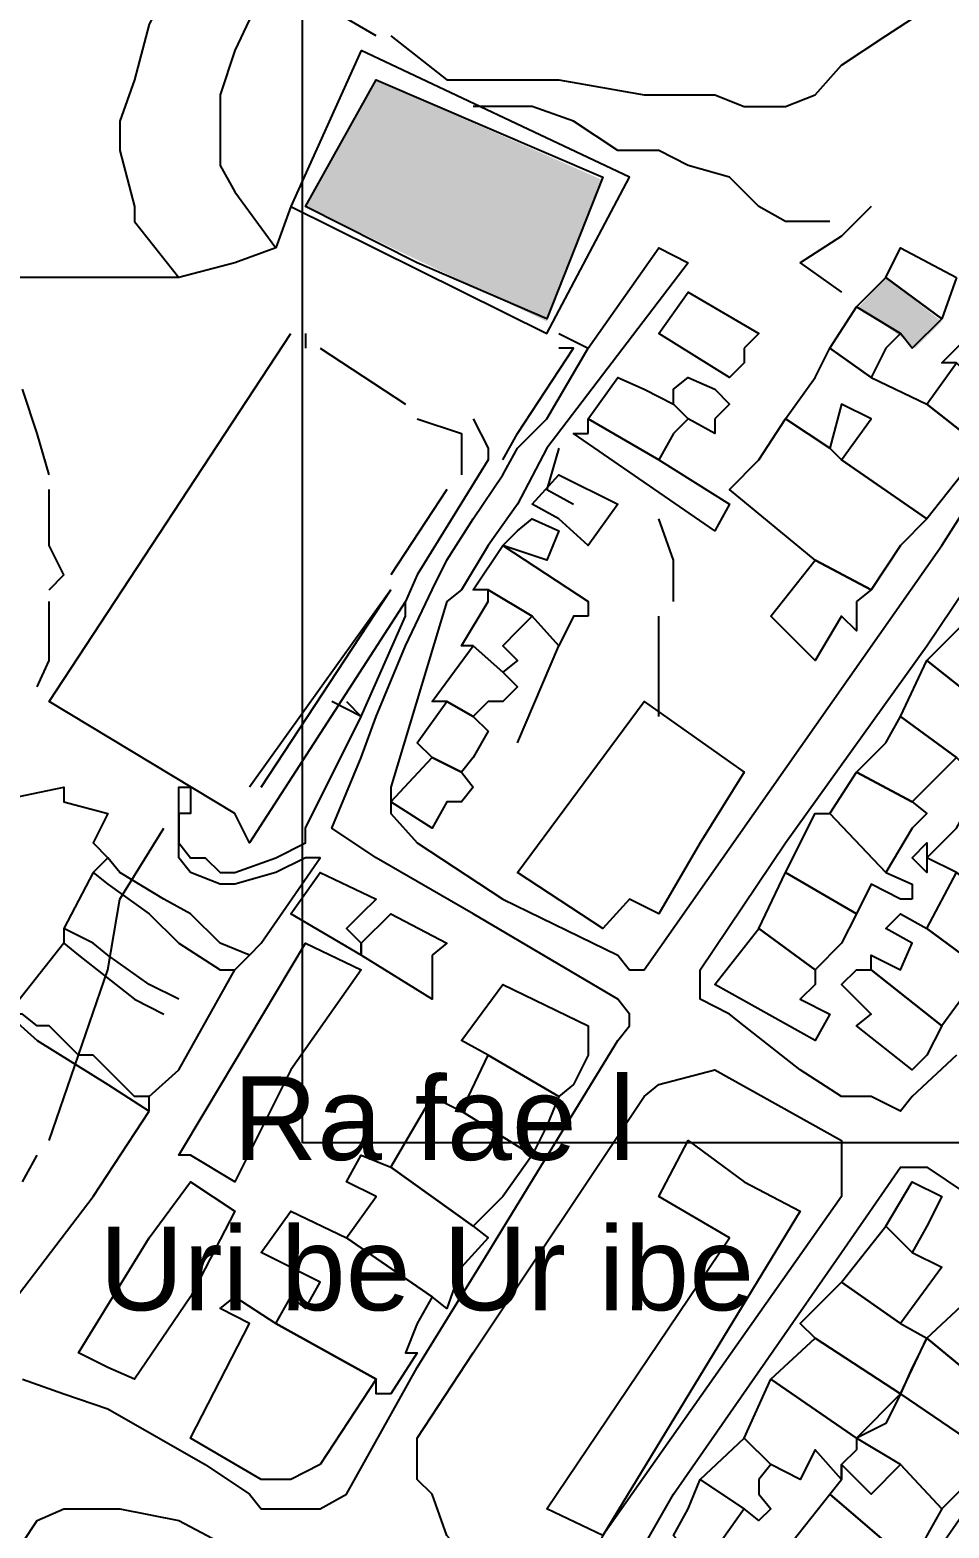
# Model space of a CAD drawing. Header units: millimetres. Extents: x -3588 to 75209, y -3737 to 38254.
# Drawn here: x 27886.3 to 27974.4, y 17925.9 to 18069.4 of the extents above; entities that cross this region are included whole.
import ezdxf

# ---------------------------------------------------------------- set-up
doc = ezdxf.new("R2010")
doc.units = ezdxf.units.MM
for name, color, linetype in [('H', 250, 'Continuous'), ('P', 253, 'Continuous'), ('T', 7, 'Continuous')]:
    doc.layers.add(name, color=color, linetype=linetype)

msp = doc.modelspace()

# ---------------------------------------------------------------- hatches: boundary and pattern name
at = {"layer": 'H', "linetype": 'Continuous'}
for points in [[(27935.838, 18041.5), (27912.697, 18052.511), (27919.466, 18064.641), (27941.215, 18055.039), (27935.838, 18041.5), (27935.838, 18041.5)], [(27965.765, 18042.908), (27968.309, 18045.725), (27973.671, 18041.5), (27971.126, 18038.955), (27969.718, 18040.076), (27965.765, 18042.908), (27965.765, 18042.908)]]:
    msp.add_hatch(color=256, dxfattribs=at).paths.add_polyline_path(points)

# ---------------------------------------------------------------- linework, layer by layer
msp.add_lwpolyline([(27912.41, 18777.795), (29501.621, 18777.795), (29501.621, 17962.799), (27912.41, 17962.799)], close=True)
at = {"layer": 'P'}
for points in [[(27920.89, 18068.882), (27926.252, 18064.641), (27931.613, 18064.641), (27935.838, 18064.641), (27936.974, 18064.641), (27945.168, 18063.233), (27947.985, 18063.233), (27951.938, 18063.233), (27954.754, 18062.097), (27957.299, 18062.097), (27958.707, 18062.097), (27961.54, 18063.233), (27964.068, 18066.05), (27968.309, 18068.882), (27972.262, 18071.411), (27973.671, 18074.244), (27973.671, 18076.772), (27972.262, 18081.013), (27973.671, 18083.558), (27975.079, 18084.966), (27976.487, 18087.783), (27979.032, 18087.783), (27979.032, 18089.207), (27979.032, 18090.327)], [(27920.89, 18081.013), (27908.456, 18081.013), (27905.927, 18079.605), (27901.686, 18076.772), (27900.566, 18075.652), (27897.733, 18070.003), (27896.325, 18064.641), (27894.916, 18060.688), (27894.916, 18057.872), (27896.325, 18052.511), (27896.325, 18051.086), (27900.566, 18045.725)], [(27919.466, 18068.882), (27912.697, 18072.835), (27911.288, 18074.244), (27909.88, 18074.244), (27908.456, 18072.835), (27905.927, 18067.458), (27904.519, 18063.233), (27904.519, 18062.097), (27904.519, 18056.447), (27905.927, 18053.919), (27909.88, 18048.558)], [(27918.058, 18067.458), (27911.288, 18052.511), (27935.838, 18040.364), (27943.744, 18055.327), (27918.058, 18067.458)], [(27923.419, 18047.133), (27912.697, 18052.511), (27919.466, 18064.641), (27941.215, 18055.327), (27935.838, 18041.772), (27923.419, 18047.133)], [(27962.948, 18051.086), (27960.116, 18051.086), (27958.707, 18051.086), (27956.163, 18052.511), (27953.346, 18055.327), (27949.393, 18056.447), (27946.576, 18057.872), (27942.623, 18057.872), (27938.382, 18060.688), (27934.43, 18062.097), (27928.78, 18062.097)], [(27911.288, 18052.511), (27909.88, 18048.558)], [(27966.901, 18052.511), (27964.068, 18049.678), (27960.116, 18047.133), (27964.068, 18044.317)], [(27909.88, 18048.558), (27905.927, 18047.133), (27900.566, 18045.725)], [(27935.838, 18032.186), (27939.791, 18038.955), (27946.576, 18048.558), (27949.393, 18047.133)], [(27975.079, 18045.725), (27973.671, 18041.772), (27968.309, 18045.725), (27969.718, 18048.558), (27975.079, 18045.725)], [(27949.393, 18047.133), (27935.838, 18029.353), (27933.021, 18023.992), (27930.205, 18020.039), (27927.66, 18015.798), (27926.252, 18014.678)], [(27900.566, 18045.725), (27894.916, 18045.725), (27887.011, 18045.725), (27882.77, 18045.725), (27881.361, 18044.317)], [(27965.493, 18042.908), (27968.309, 18045.725), (27973.671, 18041.772), (27970.854, 18038.955), (27969.718, 18040.364), (27965.493, 18042.908), (27965.493, 18042.908)], [(27954.754, 18038.955), (27954.754, 18037.547), (27953.346, 18036.123), (27946.576, 18040.364), (27949.393, 18044.317), (27956.163, 18040.364), (27954.754, 18038.955)], [(27968.309, 18038.955), (27966.901, 18036.123), (27962.948, 18038.955), (27965.493, 18042.908), (27969.718, 18040.364), (27968.309, 18038.955)], [(27928.78, 18032.186), (27930.205, 18029.353), (27930.205, 18028.233), (27923.419, 18017.222), (27922.299, 18014.678), (27907.335, 17991.536), (27905.927, 17994.353), (27888.131, 18005.076), (27911.288, 18040.364)], [(27912.697, 18040.364), (27912.697, 18038.955)], [(27936.974, 18040.364), (27939.791, 18038.955)], [(27975.079, 18038.955), (27976.487, 18040.364), (27981.865, 18036.123), (27980.44, 18033.594), (27979.032, 18033.594), (27975.079, 18037.547), (27973.671, 18037.547), (27975.079, 18038.955)], [(27914.105, 18038.955), (27922.299, 18033.594)], [(27931.613, 18028.233), (27933.021, 18030.761), (27938.382, 18038.955), (27936.974, 18038.955)], [(27966.901, 18036.123), (27972.262, 18033.594), (27977.624, 18029.353), (27972.262, 18022.584), (27964.068, 18028.233), (27966.901, 18032.186), (27964.068, 18033.594), (27962.948, 18029.353), (27958.707, 18032.186), (27961.54, 18036.123), (27962.948, 18038.955), (27966.901, 18036.123)], [(27979.032, 18032.186), (27977.624, 18029.353), (27972.262, 18033.594), (27975.079, 18037.547), (27979.032, 18033.594), (27979.032, 18032.186)], [(27947.985, 18030.761), (27946.576, 18028.233), (27939.791, 18032.186), (27942.623, 18036.123), (27945.168, 18035.002), (27947.985, 18033.594), (27949.393, 18032.186), (27947.985, 18030.761)], [(27951.938, 18032.186), (27951.938, 18030.761), (27949.393, 18032.186), (27947.985, 18033.594), (27947.985, 18035.002), (27949.393, 18036.123), (27951.938, 18035.002), (27953.346, 18033.594), (27951.938, 18032.186)], [(27888.131, 18026.809), (27887.011, 18030.761), (27885.602, 18035.002)], [(27885.602, 17940.148), (27889.555, 17938.74), (27893.78, 17937.332), (27903.094, 17931.971), (27907.335, 17929.138), (27908.456, 17927.73), (27911.288, 17927.73), (27914.105, 17927.73), (27916.649, 17929.138), (27923.419, 17941.285), (27930.205, 17952.295), (27942.623, 17972.62), (27943.744, 17974.028), (27943.744, 17975.149), (27942.623, 17976.573), (27928.78, 17984.751), (27919.466, 17990.112), (27915.241, 17992.945), (27918.058, 17999.714), (27919.466, 18003.667), (27922.299, 18010.437), (27924.843, 18015.798), (27926.252, 18018.631), (27928.78, 18022.584), (27931.613, 18026.809), (27933.021, 18029.353), (27935.838, 18032.186)], [(27923.419, 18032.186), (27927.66, 18030.761), (27927.66, 18029.353), (27927.66, 18028.233), (27927.66, 18026.809)], [(27939.791, 18030.761), (27939.791, 18032.186), (27946.576, 18028.233), (27953.346, 18023.992), (27951.938, 18021.447), (27938.382, 18030.761), (27939.791, 18030.761)], [(27969.718, 18020.039), (27966.901, 18015.798), (27961.54, 18018.631), (27953.346, 18025.4), (27956.163, 18028.233), (27958.707, 18032.186), (27962.948, 18029.353), (27964.068, 18028.233), (27972.262, 18022.584), (27969.718, 18020.039)], [(27936.974, 18029.353), (27935.838, 18025.4), (27938.382, 18023.992)], [(27936.974, 18022.584), (27934.43, 18023.992), (27936.974, 18026.809), (27942.623, 18023.992), (27939.791, 18020.039), (27936.974, 18022.584)], [(27965.493, 17967.259), (27964.068, 17967.259), (27960.116, 17969.787), (27954.754, 17974.028), (27953.346, 17975.149), (27950.529, 17976.573), (27950.529, 17977.981), (27950.529, 17979.39), (27958.707, 17991.536), (27972.262, 18010.437), (27983.273, 18026.809)], [(27888.131, 18015.798), (27889.555, 18017.222), (27888.131, 18020.039), (27888.131, 18025.4)], [(27926.252, 18025.4), (27920.89, 18017.222)], [(27933.021, 18021.447), (27934.43, 18022.584), (27936.974, 18021.447), (27935.838, 18018.631), (27931.613, 18020.039), (27933.021, 18021.447)], [(27947.985, 18014.678), (27947.985, 18017.222), (27947.985, 18018.631), (27946.576, 18022.584)], [(27939.791, 18013.269), (27938.382, 18013.269), (27936.974, 18010.437), (27934.43, 18013.269), (27930.205, 18015.798), (27928.78, 18015.798), (27931.613, 18020.039), (27939.791, 18014.678), (27939.791, 18013.269)], [(27965.493, 18014.678), (27965.493, 18011.861), (27964.068, 18013.269), (27961.54, 18009.028), (27957.299, 18013.269), (27961.54, 18018.631), (27966.901, 18015.798), (27965.493, 18014.678)], [(27920.89, 18015.798), (27907.335, 17996.898)], [(27908.456, 17996.898), (27920.89, 18015.798)], [(27933.021, 18011.861), (27931.613, 18010.437), (27933.021, 18009.028), (27931.613, 18007.908), (27928.78, 18010.437), (27927.66, 18010.437), (27930.205, 18014.678), (27930.205, 18015.798), (27934.43, 18013.269), (27933.021, 18011.861)], [(27887.011, 18006.484), (27888.131, 18009.028), (27888.131, 18013.269), (27888.131, 18014.678)], [(27916.649, 18005.076), (27918.058, 18003.667), (27922.299, 18013.269), (27922.299, 18014.678)], [(27946.576, 18003.667), (27946.576, 18009.028), (27946.576, 18011.861), (27946.576, 18013.269)], [(27981.865, 18010.437), (27983.273, 18009.028), (27979.032, 18003.667), (27972.262, 18009.028), (27976.487, 18013.269), (27981.865, 18010.437)], [(27931.613, 18007.908), (27933.021, 18006.484), (27931.613, 18005.076), (27930.205, 18005.076), (27928.78, 18003.667), (27926.252, 18005.076), (27924.843, 18005.076), (27928.78, 18010.437), (27931.613, 18007.908)], [(27933.021, 18001.123), (27936.974, 18010.437)], [(27979.032, 18003.667), (27981.865, 18002.259), (27980.44, 18001.123), (27979.032, 18002.259), (27976.487, 17998.306), (27975.079, 17999.714), (27969.718, 18003.667), (27972.262, 18009.028), (27979.032, 18003.667)], [(27907.335, 17980.798), (27908.456, 17981.934), (27914.105, 17990.112), (27912.697, 17990.112), (27909.88, 17988.704), (27905.927, 17987.583), (27904.519, 17987.583), (27901.686, 17988.704), (27900.566, 17990.112), (27900.566, 17991.536), (27900.566, 17994.353), (27900.566, 17996.898), (27901.686, 17996.898), (27901.686, 17994.353), (27900.566, 17994.353), (27900.566, 17991.536), (27901.686, 17990.112), (27903.094, 17990.112), (27904.519, 17988.704), (27905.927, 17988.704), (27909.88, 17990.112), (27912.697, 17991.536), (27912.697, 17992.945), (27918.058, 18003.667), (27915.241, 18005.076)], [(27928.78, 18003.667), (27930.205, 18002.259), (27928.78, 17999.714), (27927.66, 17998.306), (27924.843, 17999.714), (27923.419, 18001.123), (27926.252, 18005.076), (27928.78, 18003.667)], [(27950.529, 17991.536), (27946.576, 17984.751), (27943.744, 17986.159), (27941.215, 17983.342), (27933.021, 17988.704), (27945.168, 18005.076), (27954.754, 17998.306), (27950.529, 17991.536)], [(27968.309, 18001.123), (27969.718, 18003.667), (27975.079, 17999.714), (27970.854, 17995.473), (27965.493, 17998.306), (27968.309, 18001.123)], [(27927.66, 17998.306), (27928.78, 17996.898), (27927.66, 17995.473), (27926.252, 17995.473), (27924.843, 17992.945), (27920.89, 17995.473), (27924.843, 17999.714), (27927.66, 17998.306)], [(27970.854, 17995.473), (27972.262, 17994.353), (27970.854, 17992.945), (27968.309, 17988.704), (27962.948, 17994.353), (27965.493, 17998.306), (27970.854, 17995.473)], [(27882.77, 17995.473), (27889.555, 17996.898), (27889.555, 17995.473), (27893.78, 17994.353), (27892.372, 17991.536), (27893.78, 17990.112)], [(27983.273, 17986.159), (27981.865, 17983.342), (27980.44, 17984.751), (27975.079, 17988.704), (27972.262, 17990.112), (27975.079, 17992.945), (27976.487, 17995.473), (27979.032, 17992.945), (27984.393, 17988.704), (27983.273, 17986.159)], [(27970.854, 17986.159), (27969.718, 17986.159), (27966.901, 17987.583), (27965.493, 17984.751), (27958.707, 17988.704), (27961.54, 17994.353), (27962.948, 17994.353), (27968.309, 17988.704), (27970.854, 17987.583), (27970.854, 17986.159)], [(27888.131, 17963.018), (27893.78, 17979.39), (27894.916, 17986.159), (27899.141, 17992.945)], [(27972.262, 17990.112), (27972.262, 17988.704), (27970.854, 17990.112), (27972.262, 17991.536), (27972.262, 17990.112)], [(27893.78, 17990.112), (27892.372, 17988.704)], [(27907.335, 17980.798), (27904.519, 17981.934), (27901.686, 17984.751), (27899.141, 17986.159), (27894.916, 17988.704), (27893.78, 17990.112)], [(27892.372, 17988.704), (27889.555, 17983.342)], [(27892.372, 17988.704), (27893.78, 17987.583), (27897.733, 17984.751), (27900.566, 17981.934), (27904.519, 17979.39), (27905.927, 17979.39)], [(27918.058, 17984.751), (27916.649, 17983.342), (27918.058, 17981.934), (27918.058, 17980.798), (27911.288, 17984.751), (27914.105, 17988.704), (27919.466, 17986.159), (27918.058, 17984.751)], [(27964.068, 17981.934), (27961.54, 17979.39), (27956.163, 17983.342), (27958.707, 17988.704), (27965.493, 17984.751), (27964.068, 17981.934)], [(27979.032, 17981.934), (27977.624, 17979.39), (27972.262, 17983.342), (27975.079, 17988.704), (27980.44, 17984.751), (27979.032, 17981.934)], [(27924.843, 17980.798), (27924.843, 17979.39), (27924.843, 17976.573), (27918.058, 17980.798), (27918.058, 17981.934), (27920.89, 17984.751), (27926.252, 17981.934), (27924.843, 17980.798)], [(27972.262, 17983.342), (27977.624, 17979.39), (27973.671, 17974.028), (27966.901, 17979.39), (27966.901, 17980.798), (27969.718, 17979.39), (27970.854, 17981.934), (27968.309, 17983.342), (27969.718, 17984.751), (27972.262, 17983.342)], [(27889.555, 17983.342), (27889.555, 17981.934)], [(27900.566, 17976.573), (27897.733, 17977.981), (27893.78, 17980.798), (27892.372, 17981.934), (27889.555, 17983.342)], [(27961.54, 17977.981), (27960.116, 17976.573), (27962.948, 17975.149), (27961.54, 17972.62), (27951.938, 17977.981), (27956.163, 17983.342), (27961.54, 17979.39), (27961.54, 17977.981)], [(27889.555, 17981.934), (27884.194, 17975.149)], [(27889.555, 17981.934), (27890.963, 17980.798), (27896.325, 17976.573), (27899.141, 17975.149)], [(27911.288, 17969.787), (27905.927, 17959.065), (27901.686, 17961.609), (27900.566, 17961.609), (27903.094, 17965.834), (27912.697, 17981.934), (27918.058, 17979.39), (27911.288, 17969.787)], [(27905.927, 17979.39), (27907.335, 17980.798)], [(27897.733, 17967.259), (27900.566, 17969.787), (27905.927, 17979.39)], [(27972.262, 17971.212), (27970.854, 17969.787), (27965.493, 17974.028), (27966.901, 17975.149), (27964.068, 17977.981), (27965.493, 17979.39), (27966.901, 17979.39), (27973.671, 17974.028), (27972.262, 17971.212)], [(27938.382, 17968.379), (27936.974, 17967.259), (27930.205, 17971.212), (27927.66, 17972.62), (27931.613, 17977.981), (27939.791, 17974.028), (27939.791, 17971.212), (27938.382, 17968.379)], [(27897.733, 17967.259), (27896.325, 17967.259), (27893.78, 17969.787), (27892.372, 17971.212), (27890.963, 17971.212), (27888.131, 17974.028), (27887.011, 17974.028), (27885.602, 17975.149), (27884.194, 17975.149)], [(27884.194, 17975.149), (27887.011, 17972.62), (27893.78, 17968.379), (27897.733, 17965.834)], [(27935.838, 17964.426), (27934.43, 17961.609), (27927.66, 17965.834), (27930.205, 17971.212), (27936.974, 17967.259), (27935.838, 17964.426)], [(27975.079, 17971.212), (27970.854, 17967.259), (27969.718, 17965.834), (27966.901, 17967.259), (27965.493, 17967.259)], [(27934.43, 17922.368), (27931.613, 17922.368), (27928.78, 17922.368), (27926.252, 17925.185), (27924.843, 17929.138), (27923.419, 17930.562), (27923.419, 17933.379), (27923.419, 17934.499), (27928.78, 17942.693), (27945.168, 17967.259), (27946.576, 17968.379), (27951.938, 17969.787), (27964.068, 17963.018), (27964.068, 17957.657), (27941.215, 17925.185), (27939.791, 17922.368), (27936.974, 17920.96), (27934.43, 17922.368)], [(27897.733, 17965.834), (27897.733, 17967.259)], [(27931.613, 17957.657), (27928.78, 17954.824), (27920.89, 17960.473), (27924.843, 17967.259), (27927.66, 17965.834), (27934.43, 17961.609), (27931.613, 17957.657)], [(27882.77, 17948.054), (27884.194, 17946.934), (27892.372, 17957.657), (27897.733, 17965.834)], [(27954.754, 17959.065), (27960.116, 17956.248), (27941.215, 17925.185), (27935.838, 17927.73), (27953.346, 17953.704), (27946.576, 17957.657), (27949.393, 17963.018), (27954.754, 17959.065)], [(27885.602, 17959.065), (27887.011, 17961.609)], [(27927.66, 17950.887), (27926.252, 17946.934), (27924.843, 17948.054), (27916.649, 17953.704), (27919.466, 17957.657), (27916.649, 17959.065), (27918.058, 17961.609), (27920.89, 17960.473), (27928.78, 17954.824), (27930.205, 17953.704), (27927.66, 17950.887)], [(27954.754, 17908.813), (27949.393, 17913.054), (27943.744, 17917.007), (27942.623, 17918.415), (27942.623, 17919.824), (27947.985, 17929.138), (27964.068, 17952.295), (27969.718, 17960.473), (27970.854, 17960.473), (27972.262, 17960.473), (27988.634, 17949.463), (27988.634, 17948.054), (27988.634, 17945.51), (27979.032, 17931.971), (27962.948, 17908.813), (27961.54, 17907.405), (27960.116, 17906.285), (27958.707, 17906.285), (27954.754, 17908.813)], [(27901.686, 17948.054), (27896.325, 17940.148), (27893.78, 17941.285), (27890.963, 17942.693), (27897.733, 17953.704), (27901.686, 17959.065), (27905.927, 17956.248), (27901.686, 17948.054)], [(27972.262, 17954.824), (27970.854, 17952.295), (27968.309, 17954.824), (27970.854, 17959.065), (27973.671, 17957.657), (27972.262, 17954.824)], [(27923.419, 17945.51), (27922.299, 17942.693), (27923.419, 17942.693), (27920.89, 17938.74), (27919.466, 17938.74), (27919.466, 17940.148), (27909.88, 17945.51), (27911.288, 17948.054), (27912.697, 17946.934), (27914.105, 17949.463), (27908.456, 17952.295), (27911.288, 17956.248), (27916.649, 17953.704), (27924.843, 17948.054), (27923.419, 17945.51)], [(27970.854, 17952.295), (27973.671, 17950.887), (27969.718, 17945.51), (27964.068, 17949.463), (27968.309, 17954.824), (27970.854, 17952.295)], [(27970.854, 17941.285), (27969.718, 17938.74), (27961.54, 17944.101), (27960.116, 17945.51), (27964.068, 17949.463), (27969.718, 17945.51), (27972.262, 17944.101), (27970.854, 17941.285)], [(27909.88, 17945.51), (27919.466, 17940.148), (27914.105, 17931.971), (27911.288, 17930.562), (27908.456, 17930.562), (27901.686, 17934.499), (27907.335, 17945.51), (27904.519, 17946.934), (27905.927, 17948.054), (27909.88, 17945.51)], [(27983.273, 17940.148), (27981.865, 17937.332), (27980.44, 17937.332), (27972.262, 17944.101), (27976.487, 17948.054), (27977.624, 17946.934), (27984.393, 17942.693), (27983.273, 17940.148)], [(27968.309, 17935.923), (27965.493, 17934.499), (27957.299, 17940.148), (27961.54, 17944.101), (27969.718, 17938.74), (27968.309, 17935.923)], [(27979.032, 17935.923), (27977.624, 17933.379), (27969.718, 17938.74), (27972.262, 17944.101), (27980.44, 17937.332), (27979.032, 17935.923)], [(27965.493, 17933.379), (27964.068, 17931.971), (27964.068, 17930.562), (27961.54, 17933.379), (27960.116, 17930.562), (27957.299, 17931.971), (27954.754, 17934.499), (27957.299, 17940.148), (27965.493, 17934.499), (27965.493, 17933.379)], [(27976.487, 17930.562), (27973.671, 17927.73), (27969.718, 17931.971), (27965.493, 17934.499), (27969.718, 17938.74), (27977.624, 17933.379), (27976.487, 17930.562)], [(27956.163, 17930.562), (27956.163, 17929.138), (27957.299, 17927.73), (27956.163, 17926.609), (27954.754, 17927.73), (27950.529, 17930.562), (27954.754, 17934.499), (27957.299, 17931.971), (27956.163, 17930.562)], [(27972.262, 17925.185), (27970.854, 17922.368), (27962.948, 17929.138), (27964.068, 17930.562), (27964.068, 17931.971), (27966.901, 17929.138), (27969.718, 17931.971), (27973.671, 17927.73), (27972.262, 17925.185)], [(27949.393, 17927.73), (27950.529, 17930.562), (27954.754, 17927.73), (27951.938, 17923.777), (27953.346, 17922.368), (27951.938, 17920.96), (27950.529, 17922.368), (27947.985, 17925.185), (27949.393, 17927.73)], [(27969.718, 17920.96), (27966.901, 17918.415), (27962.948, 17920.96), (27958.707, 17923.777), (27962.948, 17929.138), (27970.854, 17922.368), (27969.718, 17920.96)], [(27877.408, 17876.358), (27866.686, 17883.127), (27861.037, 17887.08), (27861.037, 17888.488), (27869.23, 17900.635), (27878.817, 17915.599), (27884.194, 17922.368), (27887.011, 17926.609), (27889.555, 17927.73), (27893.78, 17927.73), (27894.916, 17927.73), (27900.566, 17926.609), (27905.927, 17923.777), (27907.335, 17922.368), (27907.335, 17920.96), (27907.335, 17918.415), (27905.927, 17917.007), (27893.78, 17898.091), (27882.77, 17884.536), (27878.817, 17877.766), (27877.408, 17876.358)]]:
    msp.add_lwpolyline(points, dxfattribs=at)
at = {"layer": 'P', "color": 254}
msp.add_lwpolyline([(27926.252, 18014.678), (27920.89, 17996.898), (27920.89, 17995.473), (27920.89, 17994.353), (27923.419, 17991.536), (27931.613, 17986.159), (27942.623, 17980.798), (27943.744, 17979.39), (27945.168, 17979.39), (27973.671, 18020.039), (27990.042, 18045.725)], dxfattribs=at)

# ---------------------------------------------------------------- texts
at = {"layer": 'T', "char_height": 8.00186, "attachment_point": 1}
for s, insert in [('{\\fArial|b0|i0|c0|p18;Ra fae l}', (27905.767, 17969.163)), ('{\\fArial|b0|i0|c0|p18;Uri be Ur ibe}', (27892.964, 17954.76))]:
    msp.add_mtext(s, dxfattribs=dict(at, insert=insert))

doc.saveas('drawing.dxf')
